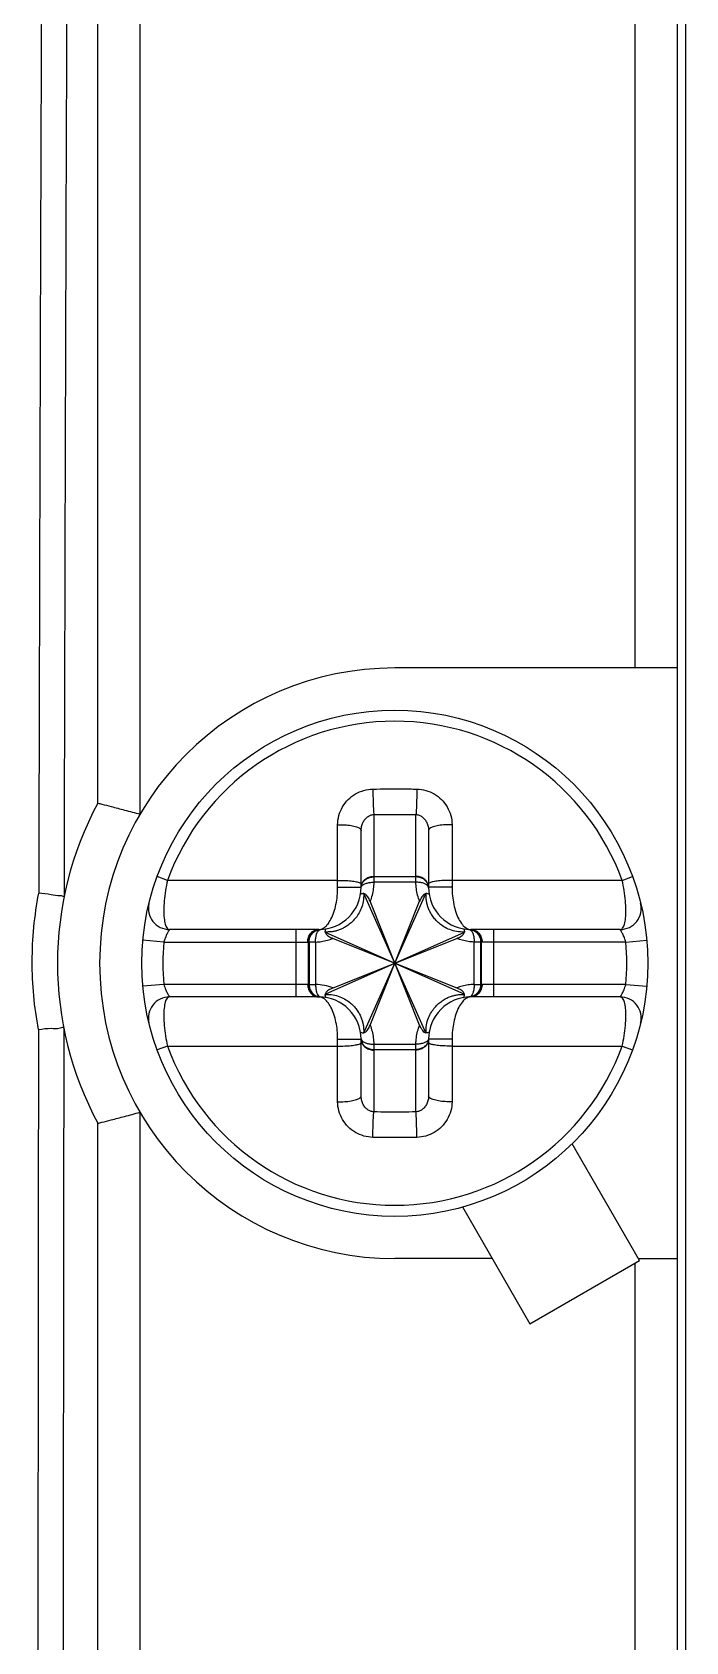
# Model space of a CAD drawing. Extents: x 0 to 193, y 0 to 226.
# Drawn here: x 155.88 to 163.63, y 120.3 to 139.38 of the extents above; entities that cross this region are included whole.
import ezdxf

# ---------------------------------------------------------------- set-up
doc = ezdxf.new("R2010")
doc.units = 0

# ---------------------------------------------------------------- blocks, each defined once
blk = doc.blocks.new('trhgkjglyretgerdutdhjfkhg')
for p, q in [((8666.43, -2290.521), (8666.43, -2201.867)), ((8666.33, -2290.521), (8666.33, -2204.322)), ((8665.83, -2240.821), (8665.83, -2209.721)), ((8659.459, -2242.423), (8659.459, -2216.741)), ((8659.959, -2242.554), (8659.959, -2216.744)), ((8666.33, -2240.821), (8662.98, -2240.821)), ((8659.459, -2242.424), (8659.458, -2242.424)), ((8662.73, -2242.559), (8662.73, -2243.291)), ((8663.23, -2243.291), (8663.23, -2242.559)), ((8662.58, -2243.421), (8662.58, -2242.747)), ((8663.38, -2242.747), (8663.38, -2243.421)), ((8660.284, -2243.339), (8660.161, -2243.294)), ((8663.23, -2243.298), (8662.73, -2243.298)), ((8662.73, -2243.298), (8662.73, -2243.361)), ((8663.23, -2243.361), (8662.73, -2243.361)), ((8663.23, -2243.361), (8663.23, -2243.298)), ((8665.676, -2243.339), (8665.799, -2243.294)), ((8662.302, -2243.421), (8662.58, -2243.421)), ((8662.614, -2245.146), (8663.347, -2243.496)), ((8663.347, -2245.146), (8662.614, -2243.496)), ((8662.687, -2245.054), (8663.274, -2243.587)), ((8663.274, -2245.054), (8662.687, -2243.587)), ((8663.659, -2243.421), (8663.38, -2243.421)), ((8662.08, -2243.921), (8660.308, -2243.921)), ((8661.812, -2244.721), (8661.812, -2243.921)), ((8662.155, -2244.687), (8663.805, -2243.954)), ((8662.155, -2243.954), (8663.805, -2244.687)), ((8665.652, -2243.921), (8663.88, -2243.921)), ((8664.149, -2243.921), (8664.149, -2244.721)), ((8660.242, -2244.071), (8659.993, -2244.048)), ((8660.242, -2244.071), (8661.946, -2244.071)), ((8661.957, -2244.571), (8661.957, -2244.07)), ((8662.041, -2244.07), (8661.963, -2244.07)), ((8661.963, -2244.07), (8661.963, -2244.571)), ((8662.041, -2244.07), (8662.041, -2244.571)), ((8662.247, -2244.614), (8663.714, -2244.027)), ((8662.247, -2244.027), (8663.714, -2244.614)), ((8663.998, -2244.07), (8663.92, -2244.07)), ((8663.92, -2244.571), (8663.92, -2244.07)), ((8663.998, -2244.571), (8663.998, -2244.07)), ((8664.004, -2244.07), (8664.004, -2244.571)), ((8665.719, -2244.071), (8664.015, -2244.071)), ((8665.719, -2244.071), (8665.968, -2244.048)), ((8660.242, -2244.571), (8659.993, -2244.593)), ((8661.946, -2244.571), (8660.242, -2244.571)), ((8662.08, -2244.721), (8660.308, -2244.721)), ((8661.963, -2244.571), (8662.041, -2244.571)), ((8665.652, -2244.721), (8663.88, -2244.721)), ((8663.92, -2244.571), (8663.998, -2244.571)), ((8665.719, -2244.571), (8664.015, -2244.571)), ((8665.719, -2244.571), (8665.968, -2244.593)), ((8660.284, -2245.302), (8660.161, -2245.347)), ((8662.302, -2245.221), (8662.58, -2245.221)), ((8662.58, -2245.894), (8662.58, -2245.221)), ((8662.73, -2245.28), (8663.23, -2245.28)), ((8662.73, -2245.28), (8662.73, -2245.343)), ((8663.23, -2245.343), (8663.23, -2245.28)), ((8663.659, -2245.221), (8663.38, -2245.221)), ((8663.38, -2245.221), (8663.38, -2245.894)), ((8665.676, -2245.302), (8665.799, -2245.347)), ((8662.73, -2245.343), (8663.23, -2245.343)), ((8662.73, -2245.351), (8662.73, -2246.083)), ((8663.23, -2246.083), (8663.23, -2245.351)), ((8659.959, -2288.498), (8659.959, -2246.087)), ((8659.459, -2246.217), (8659.458, -2246.217)), ((8659.459, -2288.5), (8659.459, -2246.218)), ((8665.88, -2247.843), (8665.082, -2246.46)), ((8663.783, -2247.21), (8664.581, -2248.593)), ((8664.135, -2247.821), (8662.98, -2247.821)), ((8664.581, -2248.593), (8665.88, -2247.843)), ((8665.83, -2290.521), (8665.83, -2247.871)), ((8665.867, -2247.821), (8666.33, -2247.821))]:
    blk.add_line(p, q)
for points in [[(8659.459, -2242.423), (8659.459, -2242.423), (8659.459, -2242.423), (8659.459, -2242.423), (8659.459, -2242.423), (8659.459, -2242.424), (8659.459, -2242.424), (8659.459, -2242.424), (8659.459, -2242.424)], [(8659.058, -2243.535), (8659.058, -2243.535), (8659.058, -2243.535), (8659.058, -2243.535), (8659.058, -2243.535), (8659.058, -2243.535), (8659.058, -2243.534), (8659.058, -2243.534), (8659.058, -2243.534), (8659.059, -2243.533)], [(8659.459, -2246.218), (8659.459, -2246.218), (8659.459, -2246.218), (8659.459, -2246.218), (8659.459, -2246.218), (8659.459, -2246.218), (8659.459, -2246.218), (8659.459, -2246.217), (8659.459, -2246.217)]]:
    blk.add_lwpolyline(points)
blk.add_circle((8662.98, -2244.321), 3)
for centre, radius, start, end in [((8662.98, -2244.321), 3.5, 90, 270), ((8662.98, -2244.321), 2.869, 20.0037, 159.9963), ((8662.98, -2244.321), 4, 151.6976, 208.3024), ((8662.08, -2243.421), 0.5, 270, 0), ((8663.88, -2243.421), 0.5, 180, 270), ((8660.308, -2243.671), 0.25, 166.328, 270), ((8665.652, -2243.671), 0.25, 270, 13.672), ((8662.98, -2244.321), 2.75, 174.7841, 185.2159), ((8662.98, -2244.321), 2.75, 354.7841, 5.2159), ((8660.308, -2244.971), 0.25, 90, 193.672), ((8662.08, -2245.221), 0.5, 0, 90), ((8663.88, -2245.221), 0.5, 90, 180), ((8665.652, -2244.971), 0.25, 346.328, 90), ((8662.98, -2244.321), 2.869, 200.0037, 339.9963)]:
    blk.add_arc(centre, radius, start, end)
for points, knots in [([(8658.86, -2219.377), (8658.834, -2223.382), (8658.791, -2231.421), (8658.766, -2239.459), (8658.758, -2243.492)], [0, 0, 0, 0, 12.016972, 24.11603, 24.11603, 24.11603, 24.11603]), ([(8659.159, -2219.421), (8659.142, -2222.088), (8659.111, -2227.434), (8659.078, -2235.472), (8659.063, -2240.843), (8659.058, -2243.535)], [0, 0, 0, 0, 8.001775, 16.039848, 24.11434, 24.11434, 24.11434, 24.11434]), ([(8662.302, -2242.679), (8662.302, -2242.642), (8662.312, -2242.569), (8662.355, -2242.466), (8662.423, -2242.378), (8662.511, -2242.311), (8662.612, -2242.268), (8662.684, -2242.257), (8662.72, -2242.257)], [0, 0, 0, 0, 0.1098057, 0.2199669, 0.3301188, 0.4394918, 0.54796, 0.6552349, 0.6552349, 0.6552349, 0.6552349]), ([(8662.72, -2242.257), (8662.777, -2242.255), (8662.893, -2242.254), (8663.067, -2242.254), (8663.183, -2242.255), (8663.241, -2242.257)], [0, 0, 0, 0, 0.1736504, 0.3480313, 0.5216824, 0.5216824, 0.5216824, 0.5216824]), ([(8662.72, -2242.257), (8662.72, -2242.285), (8662.721, -2242.342), (8662.723, -2242.424), (8662.726, -2242.496), (8662.729, -2242.54), (8662.73, -2242.559)], [0, 0, 0, 0, 0.0855535, 0.1711448, 0.2464505, 0.3023986, 0.3023986, 0.3023986, 0.3023986]), ([(8663.241, -2242.257), (8663.241, -2242.285), (8663.24, -2242.342), (8663.238, -2242.424), (8663.235, -2242.496), (8663.232, -2242.54), (8663.23, -2242.559)], [0, 0, 0, 0, 0.0855532, 0.1711444, 0.2464499, 0.3023976, 0.3023976, 0.3023976, 0.3023976]), ([(8663.241, -2242.257), (8663.277, -2242.257), (8663.349, -2242.268), (8663.449, -2242.311), (8663.537, -2242.378), (8663.605, -2242.466), (8663.649, -2242.569), (8663.658, -2242.642), (8663.658, -2242.679)], [0, 0, 0, 0, 0.1071405, 0.2154647, 0.3249364, 0.4351139, 0.5453754, 0.6552346, 0.6552346, 0.6552346, 0.6552346]), ([(8659.459, -2242.423), (8659.475, -2242.427), (8659.527, -2242.44), (8659.633, -2242.467), (8659.784, -2242.507), (8659.898, -2242.537), (8659.959, -2242.554)], [0, 0, 0, 0, 0.0469811, 0.1622253, 0.3268584, 0.5162976, 0.5162976, 0.5162976, 0.5162976]), ([(8662.58, -2242.747), (8662.58, -2242.731), (8662.584, -2242.699), (8662.599, -2242.655), (8662.623, -2242.616), (8662.655, -2242.585), (8662.691, -2242.565), (8662.717, -2242.559), (8662.73, -2242.559)], [0, 0, 0, 0, 0.0478248, 0.0950374, 0.140642, 0.1838674, 0.2247332, 0.2637193, 0.2637193, 0.2637193, 0.2637193]), ([(8662.73, -2242.559), (8662.786, -2242.557), (8662.897, -2242.556), (8663.064, -2242.556), (8663.175, -2242.557), (8663.23, -2242.559)], [0, 0, 0, 0, 0.1664766, 0.3334814, 0.5000358, 0.5000358, 0.5000358, 0.5000358]), ([(8663.23, -2242.559), (8663.243, -2242.559), (8663.27, -2242.565), (8663.306, -2242.585), (8663.337, -2242.616), (8663.362, -2242.655), (8663.377, -2242.699), (8663.38, -2242.731), (8663.38, -2242.747)], [0, 0, 0, 0, 0.0389363, 0.079745, 0.1230044, 0.1686166, 0.2158708, 0.2637194, 0.2637194, 0.2637194, 0.2637194]), ([(8662.302, -2242.679), (8662.33, -2242.678), (8662.384, -2242.679), (8662.459, -2242.687), (8662.52, -2242.701), (8662.562, -2242.717), (8662.58, -2242.738), (8662.58, -2242.747)], [0, 0, 0, 0, 0.0836628, 0.1615778, 0.2259129, 0.271165, 0.2978123, 0.2978123, 0.2978123, 0.2978123]), ([(8662.302, -2243.339), (8662.302, -2243.271), (8662.302, -2243.131), (8662.302, -2242.91), (8662.302, -2242.758), (8662.302, -2242.679)], [0, 0, 0, 0, 0.2031864, 0.4228029, 0.6601804, 0.6601804, 0.6601804, 0.6601804]), ([(8663.658, -2242.679), (8663.631, -2242.678), (8663.577, -2242.679), (8663.502, -2242.687), (8663.44, -2242.701), (8663.399, -2242.717), (8663.38, -2242.738), (8663.38, -2242.747)], [0, 0, 0, 0, 0.0836627, 0.1615774, 0.2259123, 0.2711642, 0.2978116, 0.2978116, 0.2978116, 0.2978116]), ([(8663.658, -2242.679), (8663.658, -2242.758), (8663.658, -2242.911), (8663.658, -2243.131), (8663.658, -2243.272), (8663.658, -2243.339)], [0, 0, 0, 0, 0.2381418, 0.4575888, 0.6601804, 0.6601804, 0.6601804, 0.6601804]), ([(8660.284, -2243.339), (8660.275, -2243.379), (8660.26, -2243.459), (8660.245, -2243.577), (8660.239, -2243.686), (8660.242, -2243.78), (8660.255, -2243.852), (8660.272, -2243.902), (8660.298, -2243.921), (8660.308, -2243.921)], [0, 0, 0, 0, 0.1235728, 0.2445592, 0.3560264, 0.4513325, 0.5252916, 0.5755898, 0.6074797, 0.6074797, 0.6074797, 0.6074797]), ([(8662.302, -2243.339), (8662.227, -2243.339), (8662.072, -2243.339), (8661.832, -2243.339), (8661.572, -2243.339), (8661.287, -2243.339), (8660.975, -2243.339), (8660.638, -2243.339), (8660.405, -2243.339), (8660.284, -2243.339)], [0, 0, 0, 0, 0.226677, 0.462883, 0.720889, 1.006032, 1.318365, 1.65611, 2.01782, 2.01782, 2.01782, 2.01782]), ([(8662.302, -2243.339), (8662.33, -2243.339), (8662.384, -2243.339), (8662.458, -2243.344), (8662.52, -2243.353), (8662.557, -2243.361), (8662.58, -2243.373), (8662.58, -2243.38)], [0, 0, 0, 0, 0.0836565, 0.1612525, 0.224407, 0.2666916, 0.2861967, 0.2861967, 0.2861967, 0.2861967]), ([(8662.302, -2243.421), (8662.302, -2243.407), (8662.302, -2243.38), (8662.302, -2243.353), (8662.302, -2243.339)], [0, 0, 0, 0, 0.04087318, 0.081449, 0.081449, 0.081449, 0.081449]), ([(8662.58, -2243.426), (8662.58, -2243.419), (8662.585, -2243.409), (8662.591, -2243.401), (8662.593, -2243.399)], [0, 0, 0, 0, 0.02191237, 0.03052101, 0.03052101, 0.03052101, 0.03052101]), ([(8662.582, -2243.404), (8662.583, -2243.392), (8662.589, -2243.376), (8662.597, -2243.361), (8662.6, -2243.356)], [0, 0, 0, 0, 0.03428379, 0.05182174, 0.05182174, 0.05182174, 0.05182174]), ([(8662.584, -2243.4), (8662.585, -2243.396), (8662.588, -2243.387), (8662.591, -2243.378), (8662.594, -2243.374)], [0, 0, 0, 0, 0.01378514, 0.02765049, 0.02765049, 0.02765049, 0.02765049]), ([(8662.6, -2243.356), (8662.607, -2243.346), (8662.628, -2243.322), (8662.672, -2243.297), (8662.711, -2243.291), (8662.73, -2243.291)], [0, 0, 0, 0, 0.0359462, 0.0921698, 0.1504178, 0.1504178, 0.1504178, 0.1504178]), ([(8662.601, -2243.362), (8662.603, -2243.358), (8662.615, -2243.343), (8662.642, -2243.32), (8662.684, -2243.302), (8662.715, -2243.298), (8662.73, -2243.298)], [0, 0, 0, 0, 0.0142204, 0.0579784, 0.1035325, 0.1499962, 0.1499962, 0.1499962, 0.1499962]), ([(8662.601, -2243.393), (8662.603, -2243.391), (8662.616, -2243.382), (8662.644, -2243.371), (8662.685, -2243.363), (8662.715, -2243.361), (8662.73, -2243.361)], [0, 0, 0, 0, 0.0103374, 0.0465112, 0.0892018, 0.1354947, 0.1354947, 0.1354947, 0.1354947]), ([(8662.73, -2243.361), (8662.73, -2243.387), (8662.726, -2243.438), (8662.712, -2243.514), (8662.696, -2243.563), (8662.687, -2243.587)], [0, 0, 0, 0, 0.0774682, 0.154588, 0.2314006, 0.2314006, 0.2314006, 0.2314006]), ([(8662.73, -2243.291), (8662.73, -2243.292), (8662.73, -2243.294), (8662.73, -2243.297), (8662.73, -2243.298)], [0, 0, 0, 0, 0.003688552, 0.007377923, 0.007377923, 0.007377923, 0.007377923]), ([(8663.23, -2243.298), (8663.23, -2243.297), (8663.23, -2243.294), (8663.23, -2243.292), (8663.23, -2243.291)], [0, 0, 0, 0, 0.003689407, 0.007377939, 0.007377939, 0.007377939, 0.007377939]), ([(8663.36, -2243.356), (8663.354, -2243.346), (8663.333, -2243.322), (8663.288, -2243.297), (8663.25, -2243.291), (8663.23, -2243.291)], [0, 0, 0, 0, 0.0359462, 0.0921698, 0.1504178, 0.1504178, 0.1504178, 0.1504178]), ([(8663.36, -2243.362), (8663.357, -2243.358), (8663.345, -2243.343), (8663.319, -2243.32), (8663.277, -2243.302), (8663.246, -2243.298), (8663.23, -2243.298)], [0, 0, 0, 0, 0.0141573, 0.0577532, 0.1031411, 0.1496209, 0.1496209, 0.1496209, 0.1496209]), ([(8663.274, -2243.587), (8663.265, -2243.563), (8663.249, -2243.514), (8663.234, -2243.438), (8663.231, -2243.387), (8663.23, -2243.361)], [0, 0, 0, 0, 0.076826, 0.1539298, 0.2313993, 0.2313993, 0.2313993, 0.2313993]), ([(8663.36, -2243.393), (8663.358, -2243.391), (8663.344, -2243.383), (8663.317, -2243.371), (8663.276, -2243.362), (8663.246, -2243.361), (8663.23, -2243.361)], [0, 0, 0, 0, 0.0103421, 0.046671, 0.0894882, 0.1357595, 0.1357595, 0.1357595, 0.1357595]), ([(8663.379, -2243.404), (8663.377, -2243.392), (8663.372, -2243.376), (8663.363, -2243.361), (8663.36, -2243.356)], [0, 0, 0, 0, 0.03428379, 0.05182174, 0.05182174, 0.05182174, 0.05182174]), ([(8663.377, -2243.4), (8663.376, -2243.395), (8663.373, -2243.386), (8663.369, -2243.378), (8663.367, -2243.374)], [0, 0, 0, 0, 0.01365938, 0.02745435, 0.02745435, 0.02745435, 0.02745435]), ([(8663.38, -2243.426), (8663.38, -2243.419), (8663.376, -2243.409), (8663.369, -2243.401), (8663.367, -2243.399)], [0, 0, 0, 0, 0.0217285, 0.03022503, 0.03022503, 0.03022503, 0.03022503]), ([(8663.658, -2243.339), (8663.631, -2243.339), (8663.577, -2243.339), (8663.503, -2243.344), (8663.44, -2243.353), (8663.403, -2243.361), (8663.38, -2243.373), (8663.38, -2243.38)], [0, 0, 0, 0, 0.0836553, 0.1612503, 0.2244043, 0.2666891, 0.2861948, 0.2861948, 0.2861948, 0.2861948]), ([(8663.658, -2243.339), (8663.659, -2243.353), (8663.659, -2243.38), (8663.659, -2243.407), (8663.659, -2243.421)], [0, 0, 0, 0, 0.04057582, 0.081449, 0.081449, 0.081449, 0.081449]), ([(8665.676, -2243.339), (8665.57, -2243.339), (8665.365, -2243.339), (8665.065, -2243.339), (8664.784, -2243.339), (8664.523, -2243.339), (8664.282, -2243.339), (8664.06, -2243.339), (8663.855, -2243.339), (8663.723, -2243.339), (8663.658, -2243.339)], [0, 0, 0, 0, 0.317355, 0.617063, 0.898371, 1.160025, 1.401105, 1.621632, 1.824629, 2.01782, 2.01782, 2.01782, 2.01782]), ([(8665.652, -2243.921), (8665.663, -2243.921), (8665.689, -2243.902), (8665.706, -2243.852), (8665.718, -2243.78), (8665.721, -2243.687), (8665.716, -2243.577), (8665.701, -2243.459), (8665.685, -2243.379), (8665.676, -2243.339)], [0, 0, 0, 0, 0.0318858, 0.0821635, 0.1560971, 0.2514174, 0.3629358, 0.4839241, 0.6074801, 0.6074801, 0.6074801, 0.6074801]), ([(8658.755, -2245.106), (8658.705, -2244.841), (8658.655, -2244.299), (8658.707, -2243.758), (8658.758, -2243.492)], [0, 0, 0, 0, 0.809574, 1.620943, 1.620943, 1.620943, 1.620943]), ([(8659.058, -2243.535), (8659.048, -2243.523), (8658.987, -2243.526), (8658.895, -2243.503), (8658.807, -2243.497), (8658.758, -2243.492)], [0, 0, 0, 0, 0.0458528, 0.1561509, 0.3029327, 0.3029327, 0.3029327, 0.3029327]), ([(8662.08, -2243.921), (8662.098, -2243.921), (8662.137, -2243.908), (8662.185, -2243.862), (8662.226, -2243.796), (8662.26, -2243.715), (8662.284, -2243.622), (8662.299, -2243.523), (8662.302, -2243.455), (8662.302, -2243.421)], [0, 0, 0, 0, 0.0524925, 0.117083, 0.1951302, 0.2843041, 0.3811799, 0.4817579, 0.5846488, 0.5846488, 0.5846488, 0.5846488]), ([(8662.61, -2243.495), (8662.612, -2243.527), (8662.609, -2243.587), (8662.585, -2243.67), (8662.55, -2243.739), (8662.509, -2243.796), (8662.464, -2243.841), (8662.419, -2243.876), (8662.375, -2243.903), (8662.332, -2243.923), (8662.29, -2243.937), (8662.247, -2243.946), (8662.202, -2243.951), (8662.171, -2243.951), (8662.155, -2243.951)], [0, 0, 0, 0, 0.0938287, 0.1793635, 0.2565216, 0.3261378, 0.3893163, 0.4459716, 0.4967598, 0.5432983, 0.5873596, 0.6307739, 0.6753898, 0.7230868, 0.7230868, 0.7230868, 0.7230868]), ([(8662.611, -2243.495), (8662.604, -2243.495), (8662.593, -2243.497), (8662.58, -2243.499), (8662.573, -2243.504), (8662.573, -2243.506)], [0, 0, 0, 0, 0.01982656, 0.03310502, 0.0405854, 0.0405854, 0.0405854, 0.0405854]), ([(8662.687, -2243.587), (8662.683, -2243.577), (8662.675, -2243.559), (8662.661, -2243.535), (8662.646, -2243.515), (8662.631, -2243.502), (8662.619, -2243.496), (8662.614, -2243.496)], [0, 0, 0, 0, 0.0317573, 0.0600928, 0.0842418, 0.1044154, 0.1210995, 0.1210995, 0.1210995, 0.1210995]), ([(8663.347, -2243.496), (8663.342, -2243.496), (8663.33, -2243.502), (8663.315, -2243.515), (8663.3, -2243.535), (8663.286, -2243.559), (8663.278, -2243.577), (8663.274, -2243.587)], [0, 0, 0, 0, 0.0166543, 0.0368369, 0.0609853, 0.0893813, 0.1210997, 0.1210997, 0.1210997, 0.1210997]), ([(8663.806, -2243.951), (8663.775, -2243.952), (8663.715, -2243.949), (8663.632, -2243.926), (8663.563, -2243.892), (8663.506, -2243.85), (8663.461, -2243.806), (8663.426, -2243.761), (8663.399, -2243.717), (8663.379, -2243.674), (8663.365, -2243.631), (8663.355, -2243.588), (8663.35, -2243.543), (8663.35, -2243.511), (8663.35, -2243.495)], [0, 0, 0, 0, 0.09286, 0.1779133, 0.2548012, 0.3242883, 0.3874546, 0.4441567, 0.4950951, 0.5418647, 0.5862252, 0.629993, 0.6749988, 0.7231162, 0.7231162, 0.7231162, 0.7231162]), ([(8663.388, -2243.506), (8663.387, -2243.504), (8663.381, -2243.499), (8663.368, -2243.497), (8663.357, -2243.496), (8663.351, -2243.495)], [0, 0, 0, 0, 0.00743743, 0.02062358, 0.04002973, 0.04002973, 0.04002973, 0.04002973]), ([(8663.659, -2243.421), (8663.659, -2243.455), (8663.662, -2243.523), (8663.677, -2243.622), (8663.701, -2243.715), (8663.734, -2243.796), (8663.776, -2243.862), (8663.824, -2243.908), (8663.863, -2243.921), (8663.88, -2243.921)], [0, 0, 0, 0, 0.1028909, 0.2034689, 0.3003448, 0.3895186, 0.4675659, 0.5321559, 0.5846489, 0.5846489, 0.5846489, 0.5846489]), ([(8660.308, -2243.921), (8660.308, -2243.922), (8660.306, -2243.924), (8660.303, -2243.93), (8660.298, -2243.937), (8660.291, -2243.948), (8660.283, -2243.964), (8660.273, -2243.983), (8660.262, -2244.008), (8660.251, -2244.038), (8660.244, -2244.059), (8660.242, -2244.071)], [0, 0, 0, 0, 0.0039486, 0.0094157, 0.0182851, 0.0310674, 0.0483578, 0.0705441, 0.0977069, 0.1294594, 0.1648516, 0.1648516, 0.1648516, 0.1648516]), ([(8661.946, -2244.071), (8661.946, -2244.051), (8661.953, -2244.012), (8661.982, -2243.963), (8662.027, -2243.929), (8662.063, -2243.921), (8662.08, -2243.921)], [0, 0, 0, 0, 0.0583066, 0.1150187, 0.169396, 0.2220596, 0.2220596, 0.2220596, 0.2220596]), ([(8661.957, -2244.07), (8661.956, -2244.051), (8661.964, -2244.013), (8661.991, -2243.969), (8662.015, -2243.949), (8662.026, -2243.942)], [0, 0, 0, 0, 0.057279, 0.1140206, 0.1515661, 0.1515661, 0.1515661, 0.1515661]), ([(8661.963, -2244.07), (8661.963, -2244.055), (8661.967, -2244.024), (8661.987, -2243.983), (8662.011, -2243.956), (8662.028, -2243.945), (8662.032, -2243.942)], [0, 0, 0, 0, 0.045733, 0.0912046, 0.1362217, 0.1511912, 0.1511912, 0.1511912, 0.1511912]), ([(8662.026, -2243.942), (8662.031, -2243.939), (8662.048, -2243.929), (8662.067, -2243.924), (8662.08, -2243.922)], [0, 0, 0, 0, 0.01869932, 0.05823713, 0.05823713, 0.05823713, 0.05823713]), ([(8662.032, -2243.942), (8662.04, -2243.937), (8662.058, -2243.928), (8662.077, -2243.923), (8662.087, -2243.922)], [0, 0, 0, 0, 0.02967942, 0.05925893, 0.05925893, 0.05925893, 0.05925893]), ([(8662.041, -2244.07), (8662.04, -2244.055), (8662.041, -2244.025), (8662.049, -2243.985), (8662.061, -2243.952), (8662.077, -2243.93), (8662.09, -2243.923), (8662.095, -2243.921)], [0, 0, 0, 0, 0.0458114, 0.0879665, 0.1236543, 0.1515153, 0.1664746, 0.1664746, 0.1664746, 0.1664746]), ([(8662.155, -2243.951), (8662.155, -2243.944), (8662.156, -2243.933), (8662.159, -2243.92), (8662.163, -2243.914), (8662.166, -2243.913)], [0, 0, 0, 0, 0.01950644, 0.03272134, 0.04016497, 0.04016497, 0.04016497, 0.04016497]), ([(8662.155, -2243.954), (8662.156, -2243.959), (8662.161, -2243.971), (8662.175, -2243.986), (8662.194, -2244.001), (8662.219, -2244.015), (8662.237, -2244.023), (8662.247, -2244.027)], [0, 0, 0, 0, 0.0167142, 0.0370614, 0.0611929, 0.089436, 0.1210992, 0.1210992, 0.1210992, 0.1210992]), ([(8663.714, -2244.027), (8663.724, -2244.023), (8663.742, -2244.015), (8663.766, -2244.001), (8663.786, -2243.986), (8663.799, -2243.971), (8663.805, -2243.959), (8663.805, -2243.954)], [0, 0, 0, 0, 0.0317324, 0.0600985, 0.0842445, 0.1044157, 0.1210998, 0.1210998, 0.1210998, 0.1210998]), ([(8663.795, -2243.913), (8663.797, -2243.914), (8663.802, -2243.92), (8663.804, -2243.933), (8663.805, -2243.944), (8663.806, -2243.951)], [0, 0, 0, 0, 0.00743598, 0.02059398, 0.04016598, 0.04016598, 0.04016598, 0.04016598]), ([(8663.859, -2243.92), (8663.866, -2243.92), (8663.876, -2243.925), (8663.884, -2243.932), (8663.886, -2243.934)], [0, 0, 0, 0, 0.02169078, 0.03019587, 0.03019587, 0.03019587, 0.03019587]), ([(8663.88, -2243.921), (8663.898, -2243.921), (8663.934, -2243.929), (8663.979, -2243.963), (8664.008, -2244.012), (8664.015, -2244.051), (8664.015, -2244.071)], [0, 0, 0, 0, 0.0526637, 0.1070409, 0.163753, 0.2220596, 0.2220596, 0.2220596, 0.2220596]), ([(8663.892, -2243.941), (8663.894, -2243.944), (8663.902, -2243.957), (8663.912, -2243.985), (8663.92, -2244.025), (8663.92, -2244.055), (8663.92, -2244.07)], [0, 0, 0, 0, 0.0102006, 0.0458885, 0.0880436, 0.133855, 0.133855, 0.133855, 0.133855]), ([(8663.901, -2243.926), (8663.907, -2243.928), (8663.918, -2243.933), (8663.929, -2243.939), (8663.935, -2243.942)], [0, 0, 0, 0, 0.01863896, 0.03733829, 0.03733829, 0.03733829, 0.03733829]), ([(8663.929, -2243.942), (8663.933, -2243.945), (8663.949, -2243.956), (8663.974, -2243.983), (8663.993, -2244.024), (8663.998, -2244.055), (8663.998, -2244.07)], [0, 0, 0, 0, 0.0149696, 0.0599866, 0.1054583, 0.1511912, 0.1511912, 0.1511912, 0.1511912]), ([(8663.935, -2243.942), (8663.945, -2243.949), (8663.97, -2243.969), (8663.997, -2244.013), (8664.004, -2244.051), (8664.004, -2244.07)], [0, 0, 0, 0, 0.0375455, 0.094287, 0.1515661, 0.1515661, 0.1515661, 0.1515661]), ([(8665.719, -2244.071), (8665.716, -2244.059), (8665.71, -2244.038), (8665.699, -2244.008), (8665.688, -2243.984), (8665.678, -2243.964), (8665.669, -2243.949), (8665.663, -2243.937), (8665.658, -2243.93), (8665.655, -2243.924), (8665.653, -2243.922), (8665.652, -2243.921)], [0, 0, 0, 0, 0.0352605, 0.0669405, 0.0940745, 0.116274, 0.1336148, 0.1464625, 0.155371, 0.16099, 0.1648517, 0.1648517, 0.1648517, 0.1648517]), ([(8661.946, -2244.071), (8661.948, -2244.071), (8661.951, -2244.071), (8661.955, -2244.07), (8661.957, -2244.07)], [0, 0, 0, 0, 0.0059425, 0.01055146, 0.01055146, 0.01055146, 0.01055146]), ([(8661.957, -2244.07), (8661.958, -2244.07), (8661.96, -2244.07), (8661.962, -2244.07), (8661.963, -2244.07)], [0, 0, 0, 0, 0.003170856, 0.006342518, 0.006342518, 0.006342518, 0.006342518]), ([(8662.041, -2244.07), (8662.064, -2244.069), (8662.111, -2244.065), (8662.18, -2244.05), (8662.225, -2244.036), (8662.247, -2244.027)], [0, 0, 0, 0, 0.0707814, 0.1412402, 0.2113736, 0.2113736, 0.2113736, 0.2113736]), ([(8663.92, -2244.07), (8663.896, -2244.069), (8663.849, -2244.065), (8663.78, -2244.05), (8663.736, -2244.036), (8663.714, -2244.027)], [0, 0, 0, 0, 0.0707729, 0.1411727, 0.2113666, 0.2113666, 0.2113666, 0.2113666]), ([(8664.004, -2244.07), (8664.003, -2244.07), (8664.001, -2244.07), (8663.999, -2244.07), (8663.998, -2244.07)], [0, 0, 0, 0, 0.003170864, 0.006342517, 0.006342517, 0.006342517, 0.006342517]), ([(8664.015, -2244.071), (8664.013, -2244.071), (8664.009, -2244.071), (8664.006, -2244.07), (8664.004, -2244.07)], [0, 0, 0, 0, 0.00592009, 0.01055163, 0.01055163, 0.01055163, 0.01055163]), ([(8660.308, -2244.721), (8660.298, -2244.721), (8660.272, -2244.739), (8660.255, -2244.789), (8660.242, -2244.861), (8660.239, -2244.955), (8660.245, -2245.064), (8660.26, -2245.182), (8660.275, -2245.262), (8660.284, -2245.302)], [0, 0, 0, 0, 0.0318858, 0.0821635, 0.1560971, 0.2514174, 0.3629358, 0.4839241, 0.6074801, 0.6074801, 0.6074801, 0.6074801]), ([(8660.242, -2244.571), (8660.244, -2244.582), (8660.251, -2244.604), (8660.262, -2244.633), (8660.273, -2244.658), (8660.283, -2244.678), (8660.291, -2244.693), (8660.298, -2244.704), (8660.303, -2244.712), (8660.306, -2244.717), (8660.308, -2244.72), (8660.308, -2244.721)], [0, 0, 0, 0, 0.0353923, 0.0671447, 0.0943075, 0.1164939, 0.1337842, 0.1465665, 0.1554359, 0.1609031, 0.1648516, 0.1648516, 0.1648516, 0.1648516]), ([(8661.957, -2244.571), (8661.955, -2244.571), (8661.951, -2244.571), (8661.948, -2244.571), (8661.946, -2244.571)], [0, 0, 0, 0, 0.00460895, 0.01055146, 0.01055146, 0.01055146, 0.01055146]), ([(8661.946, -2244.571), (8661.946, -2244.59), (8661.953, -2244.629), (8661.982, -2244.678), (8662.027, -2244.712), (8662.063, -2244.721), (8662.08, -2244.721)], [0, 0, 0, 0, 0.0583059, 0.1150177, 0.1693952, 0.2220596, 0.2220596, 0.2220596, 0.2220596]), ([(8661.957, -2244.571), (8661.956, -2244.59), (8661.964, -2244.628), (8661.991, -2244.672), (8662.015, -2244.693), (8662.026, -2244.699)], [0, 0, 0, 0, 0.0572789, 0.1140203, 0.1515658, 0.1515658, 0.1515658, 0.1515658]), ([(8661.963, -2244.571), (8661.962, -2244.571), (8661.96, -2244.571), (8661.958, -2244.571), (8661.957, -2244.571)], [0, 0, 0, 0, 0.003171706, 0.006342511, 0.006342511, 0.006342511, 0.006342511]), ([(8661.963, -2244.571), (8661.963, -2244.586), (8661.967, -2244.617), (8661.987, -2244.659), (8662.011, -2244.685), (8662.027, -2244.696), (8662.032, -2244.699)], [0, 0, 0, 0, 0.045665, 0.0910333, 0.13595, 0.1508712, 0.1508712, 0.1508712, 0.1508712]), ([(8662.026, -2244.699), (8662.031, -2244.703), (8662.048, -2244.712), (8662.067, -2244.717), (8662.08, -2244.719)], [0, 0, 0, 0, 0.01869931, 0.05823716, 0.05823716, 0.05823716, 0.05823716]), ([(8662.032, -2244.699), (8662.04, -2244.704), (8662.058, -2244.713), (8662.077, -2244.718), (8662.087, -2244.72)], [0, 0, 0, 0, 0.02967141, 0.05921905, 0.05921905, 0.05921905, 0.05921905]), ([(8662.247, -2244.614), (8662.214, -2244.601), (8662.146, -2244.581), (8662.076, -2244.573), (8662.041, -2244.571)], [0, 0, 0, 0, 0.1053394, 0.2111984, 0.2111984, 0.2111984, 0.2111984]), ([(8662.041, -2244.571), (8662.041, -2244.586), (8662.041, -2244.616), (8662.049, -2244.657), (8662.061, -2244.69), (8662.077, -2244.712), (8662.09, -2244.718), (8662.094, -2244.72)], [0, 0, 0, 0, 0.0458653, 0.0880909, 0.1238551, 0.1516436, 0.166229, 0.166229, 0.166229, 0.166229]), ([(8662.302, -2245.221), (8662.302, -2245.186), (8662.299, -2245.118), (8662.284, -2245.019), (8662.26, -2244.927), (8662.226, -2244.845), (8662.185, -2244.779), (8662.137, -2244.733), (8662.098, -2244.721), (8662.08, -2244.721)], [0, 0, 0, 0, 0.1028909, 0.2034689, 0.3003448, 0.3895186, 0.4675659, 0.5321559, 0.584649, 0.584649, 0.584649, 0.584649]), ([(8662.247, -2244.614), (8662.237, -2244.618), (8662.219, -2244.626), (8662.194, -2244.64), (8662.175, -2244.655), (8662.161, -2244.67), (8662.156, -2244.682), (8662.155, -2244.687)], [0, 0, 0, 0, 0.0316796, 0.0600381, 0.08418, 0.1044267, 0.1211, 0.1211, 0.1211, 0.1211]), ([(8662.155, -2244.691), (8662.186, -2244.689), (8662.246, -2244.692), (8662.328, -2244.715), (8662.398, -2244.75), (8662.454, -2244.791), (8662.5, -2244.835), (8662.535, -2244.88), (8662.562, -2244.924), (8662.582, -2244.967), (8662.596, -2245.01), (8662.606, -2245.053), (8662.611, -2245.099), (8662.611, -2245.13), (8662.61, -2245.146)], [0, 0, 0, 0, 0.0928686, 0.177922, 0.2548099, 0.3242971, 0.3874633, 0.4441655, 0.4951039, 0.5418735, 0.586234, 0.6300018, 0.6750076, 0.7232211, 0.7232211, 0.7232211, 0.7232211]), ([(8662.166, -2244.728), (8662.163, -2244.728), (8662.159, -2244.721), (8662.156, -2244.708), (8662.155, -2244.697), (8662.155, -2244.691)], [0, 0, 0, 0, 0.00741749, 0.02055169, 0.04016923, 0.04016923, 0.04016923, 0.04016923]), ([(8663.35, -2245.146), (8663.349, -2245.115), (8663.352, -2245.054), (8663.375, -2244.971), (8663.41, -2244.902), (8663.452, -2244.845), (8663.496, -2244.8), (8663.541, -2244.765), (8663.585, -2244.738), (8663.628, -2244.719), (8663.671, -2244.705), (8663.714, -2244.695), (8663.759, -2244.69), (8663.79, -2244.69), (8663.805, -2244.691)], [0, 0, 0, 0, 0.0938219, 0.1793572, 0.2565156, 0.3261314, 0.3893097, 0.4459654, 0.4967539, 0.5432923, 0.5873537, 0.6307681, 0.6753837, 0.7230769, 0.7230769, 0.7230769, 0.7230769]), ([(8663.88, -2244.721), (8663.863, -2244.721), (8663.824, -2244.733), (8663.776, -2244.779), (8663.734, -2244.845), (8663.701, -2244.927), (8663.677, -2245.019), (8663.662, -2245.118), (8663.659, -2245.186), (8663.659, -2245.221)], [0, 0, 0, 0, 0.0524925, 0.117083, 0.1951302, 0.2843041, 0.3811799, 0.4817579, 0.5846488, 0.5846488, 0.5846488, 0.5846488]), ([(8663.92, -2244.571), (8663.896, -2244.572), (8663.849, -2244.577), (8663.78, -2244.591), (8663.736, -2244.606), (8663.714, -2244.614)], [0, 0, 0, 0, 0.0707814, 0.1412402, 0.2113736, 0.2113736, 0.2113736, 0.2113736]), ([(8663.805, -2244.687), (8663.805, -2244.682), (8663.799, -2244.67), (8663.786, -2244.655), (8663.766, -2244.64), (8663.742, -2244.626), (8663.724, -2244.618), (8663.714, -2244.614)], [0, 0, 0, 0, 0.0167144, 0.0370631, 0.0611946, 0.0894349, 0.1210992, 0.1210992, 0.1210992, 0.1210992]), ([(8663.795, -2244.728), (8663.797, -2244.728), (8663.802, -2244.721), (8663.804, -2244.708), (8663.805, -2244.697), (8663.806, -2244.691)], [0, 0, 0, 0, 0.00744721, 0.02063901, 0.04005219, 0.04005219, 0.04005219, 0.04005219]), ([(8663.92, -2244.571), (8663.92, -2244.586), (8663.92, -2244.616), (8663.912, -2244.657), (8663.9, -2244.69), (8663.884, -2244.712), (8663.871, -2244.719), (8663.866, -2244.72)], [0, 0, 0, 0, 0.0458114, 0.0879665, 0.1236543, 0.1515153, 0.1664746, 0.1664746, 0.1664746, 0.1664746]), ([(8663.929, -2244.699), (8663.92, -2244.704), (8663.903, -2244.713), (8663.883, -2244.718), (8663.874, -2244.72)], [0, 0, 0, 0, 0.02967942, 0.05925893, 0.05925893, 0.05925893, 0.05925893]), ([(8664.015, -2244.571), (8664.015, -2244.59), (8664.008, -2244.629), (8663.979, -2244.678), (8663.934, -2244.712), (8663.898, -2244.721), (8663.88, -2244.721)], [0, 0, 0, 0, 0.0583066, 0.1150187, 0.169396, 0.2220596, 0.2220596, 0.2220596, 0.2220596]), ([(8663.935, -2244.699), (8663.929, -2244.703), (8663.912, -2244.712), (8663.893, -2244.717), (8663.88, -2244.719)], [0, 0, 0, 0, 0.01869932, 0.05823713, 0.05823713, 0.05823713, 0.05823713]), ([(8663.998, -2244.571), (8663.998, -2244.586), (8663.993, -2244.617), (8663.974, -2244.659), (8663.949, -2244.685), (8663.933, -2244.697), (8663.929, -2244.699)], [0, 0, 0, 0, 0.045733, 0.0912046, 0.1362217, 0.1511912, 0.1511912, 0.1511912, 0.1511912]), ([(8664.004, -2244.571), (8664.004, -2244.59), (8663.997, -2244.628), (8663.97, -2244.672), (8663.945, -2244.693), (8663.935, -2244.699)], [0, 0, 0, 0, 0.057279, 0.1140206, 0.1515661, 0.1515661, 0.1515661, 0.1515661]), ([(8664.004, -2244.571), (8664.003, -2244.571), (8664.001, -2244.571), (8663.999, -2244.571), (8663.998, -2244.571)], [0, 0, 0, 0, 0.003170856, 0.006342518, 0.006342518, 0.006342518, 0.006342518]), ([(8664.015, -2244.571), (8664.013, -2244.571), (8664.009, -2244.571), (8664.006, -2244.571), (8664.004, -2244.571)], [0, 0, 0, 0, 0.0059425, 0.01055146, 0.01055146, 0.01055146, 0.01055146]), ([(8665.652, -2244.721), (8665.653, -2244.72), (8665.655, -2244.717), (8665.658, -2244.712), (8665.663, -2244.704), (8665.669, -2244.693), (8665.678, -2244.678), (8665.688, -2244.658), (8665.699, -2244.633), (8665.71, -2244.604), (8665.716, -2244.582), (8665.719, -2244.571)], [0, 0, 0, 0, 0.0039486, 0.0094157, 0.0182851, 0.0310674, 0.0483578, 0.0705441, 0.0977069, 0.1294594, 0.1648516, 0.1648516, 0.1648516, 0.1648516]), ([(8665.676, -2245.302), (8665.685, -2245.262), (8665.701, -2245.182), (8665.716, -2245.064), (8665.721, -2244.955), (8665.718, -2244.861), (8665.706, -2244.789), (8665.689, -2244.739), (8665.663, -2244.721), (8665.652, -2244.721)], [0, 0, 0, 0, 0.1235728, 0.2445592, 0.3560264, 0.4513325, 0.5252916, 0.5755898, 0.6074797, 0.6074797, 0.6074797, 0.6074797]), ([(8658.755, -2245.106), (8658.749, -2248.714), (8658.745, -2255.928), (8658.759, -2266.735), (8658.795, -2277.504), (8658.833, -2284.668), (8658.855, -2288.239)], [0, 0, 0, 0, 10.824513, 21.640933, 32.420367, 43.133208, 43.133208, 43.133208, 43.133208]), ([(8659.055, -2245.09), (8659.052, -2245.076), (8658.976, -2245.106), (8658.898, -2245.088), (8658.805, -2245.104), (8658.755, -2245.109)], [0, 0, 0, 0, 0.0431041, 0.151609, 0.3004634, 0.3004634, 0.3004634, 0.3004634]), ([(8659.055, -2245.09), (8659.049, -2248.696), (8659.044, -2255.904), (8659.059, -2266.704), (8659.094, -2277.467), (8659.132, -2284.627), (8659.155, -2288.196)], [0, 0, 0, 0, 10.815967, 21.625792, 32.397815, 43.105804, 43.105804, 43.105804, 43.105804]), ([(8662.614, -2245.146), (8662.619, -2245.145), (8662.631, -2245.14), (8662.646, -2245.126), (8662.661, -2245.107), (8662.675, -2245.082), (8662.683, -2245.064), (8662.687, -2245.054)], [0, 0, 0, 0, 0.0166543, 0.0368369, 0.0609853, 0.0893813, 0.1210997, 0.1210997, 0.1210997, 0.1210997]), ([(8662.687, -2245.054), (8662.696, -2245.078), (8662.712, -2245.127), (8662.726, -2245.203), (8662.73, -2245.255), (8662.73, -2245.28)], [0, 0, 0, 0, 0.076826, 0.1539298, 0.2313993, 0.2313993, 0.2313993, 0.2313993]), ([(8663.23, -2245.28), (8663.231, -2245.255), (8663.234, -2245.203), (8663.249, -2245.127), (8663.265, -2245.078), (8663.274, -2245.054)], [0, 0, 0, 0, 0.0774682, 0.154588, 0.2314006, 0.2314006, 0.2314006, 0.2314006]), ([(8663.274, -2245.054), (8663.279, -2245.066), (8663.289, -2245.088), (8663.307, -2245.117), (8663.325, -2245.137), (8663.34, -2245.145), (8663.347, -2245.146)], [0, 0, 0, 0, 0.0391246, 0.0726548, 0.0995837, 0.1209714, 0.1209714, 0.1209714, 0.1209714]), ([(8660.284, -2245.302), (8660.39, -2245.302), (8660.596, -2245.302), (8660.895, -2245.302), (8661.176, -2245.302), (8661.438, -2245.302), (8661.679, -2245.302), (8661.9, -2245.302), (8662.106, -2245.302), (8662.238, -2245.302), (8662.302, -2245.302)], [0, 0, 0, 0, 0.317355, 0.617063, 0.898371, 1.160025, 1.401105, 1.621632, 1.824629, 2.01782, 2.01782, 2.01782, 2.01782]), ([(8662.302, -2245.302), (8662.302, -2245.289), (8662.302, -2245.261), (8662.302, -2245.234), (8662.302, -2245.221)], [0, 0, 0, 0, 0.04057582, 0.081449, 0.081449, 0.081449, 0.081449]), ([(8662.302, -2245.302), (8662.33, -2245.303), (8662.384, -2245.302), (8662.458, -2245.298), (8662.52, -2245.289), (8662.557, -2245.28), (8662.58, -2245.268), (8662.58, -2245.261)], [0, 0, 0, 0, 0.0836553, 0.1612503, 0.2244043, 0.2666891, 0.2861948, 0.2861948, 0.2861948, 0.2861948]), ([(8662.302, -2245.962), (8662.302, -2245.883), (8662.302, -2245.73), (8662.302, -2245.51), (8662.302, -2245.37), (8662.302, -2245.302)], [0, 0, 0, 0, 0.2380856, 0.457554, 0.6601804, 0.6601804, 0.6601804, 0.6601804]), ([(8662.573, -2245.135), (8662.573, -2245.138), (8662.58, -2245.142), (8662.593, -2245.145), (8662.604, -2245.146), (8662.61, -2245.146)], [0, 0, 0, 0, 0.00743743, 0.02062358, 0.04002972, 0.04002972, 0.04002972, 0.04002972]), ([(8662.58, -2245.215), (8662.58, -2245.222), (8662.585, -2245.232), (8662.591, -2245.24), (8662.593, -2245.242)], [0, 0, 0, 0, 0.0217285, 0.03022503, 0.03022503, 0.03022503, 0.03022503]), ([(8662.582, -2245.238), (8662.583, -2245.249), (8662.589, -2245.266), (8662.597, -2245.281), (8662.6, -2245.286)], [0, 0, 0, 0, 0.03428379, 0.05182173, 0.05182173, 0.05182173, 0.05182173]), ([(8662.584, -2245.242), (8662.585, -2245.246), (8662.588, -2245.255), (8662.592, -2245.263), (8662.594, -2245.267)], [0, 0, 0, 0, 0.01365939, 0.02745435, 0.02745435, 0.02745435, 0.02745435]), ([(8662.6, -2245.248), (8662.603, -2245.25), (8662.616, -2245.259), (8662.644, -2245.27), (8662.685, -2245.279), (8662.715, -2245.28), (8662.73, -2245.28)], [0, 0, 0, 0, 0.0103421, 0.046671, 0.0894882, 0.1357595, 0.1357595, 0.1357595, 0.1357595]), ([(8662.6, -2245.286), (8662.607, -2245.296), (8662.628, -2245.319), (8662.672, -2245.344), (8662.711, -2245.351), (8662.73, -2245.351)], [0, 0, 0, 0, 0.0359462, 0.0921698, 0.1504178, 0.1504178, 0.1504178, 0.1504178]), ([(8662.601, -2245.279), (8662.604, -2245.283), (8662.615, -2245.299), (8662.642, -2245.321), (8662.684, -2245.339), (8662.715, -2245.343), (8662.73, -2245.343)], [0, 0, 0, 0, 0.0141573, 0.0577532, 0.1031411, 0.1496209, 0.1496209, 0.1496209, 0.1496209]), ([(8663.36, -2245.248), (8663.357, -2245.25), (8663.344, -2245.259), (8663.317, -2245.27), (8663.276, -2245.279), (8663.246, -2245.28), (8663.23, -2245.28)], [0, 0, 0, 0, 0.0103374, 0.0465112, 0.0892018, 0.1354947, 0.1354947, 0.1354947, 0.1354947]), ([(8663.36, -2245.279), (8663.357, -2245.283), (8663.346, -2245.298), (8663.319, -2245.321), (8663.277, -2245.339), (8663.246, -2245.343), (8663.23, -2245.343)], [0, 0, 0, 0, 0.0142204, 0.0579784, 0.1035325, 0.1499962, 0.1499962, 0.1499962, 0.1499962]), ([(8663.36, -2245.286), (8663.354, -2245.296), (8663.333, -2245.319), (8663.288, -2245.344), (8663.25, -2245.351), (8663.23, -2245.351)], [0, 0, 0, 0, 0.0359462, 0.0921698, 0.1504178, 0.1504178, 0.1504178, 0.1504178]), ([(8663.388, -2245.135), (8663.387, -2245.138), (8663.381, -2245.142), (8663.368, -2245.145), (8663.357, -2245.146), (8663.35, -2245.146)], [0, 0, 0, 0, 0.00742914, 0.02057673, 0.04016399, 0.04016399, 0.04016399, 0.04016399]), ([(8663.379, -2245.238), (8663.377, -2245.249), (8663.372, -2245.266), (8663.363, -2245.281), (8663.36, -2245.286)], [0, 0, 0, 0, 0.03428379, 0.05182174, 0.05182174, 0.05182174, 0.05182174]), ([(8663.38, -2245.215), (8663.38, -2245.222), (8663.376, -2245.232), (8663.369, -2245.24), (8663.367, -2245.242)], [0, 0, 0, 0, 0.02191237, 0.03052101, 0.03052101, 0.03052101, 0.03052101]), ([(8663.377, -2245.241), (8663.376, -2245.246), (8663.373, -2245.254), (8663.369, -2245.263), (8663.367, -2245.267)], [0, 0, 0, 0, 0.01378514, 0.02765049, 0.02765049, 0.02765049, 0.02765049]), ([(8663.658, -2245.302), (8663.631, -2245.303), (8663.577, -2245.302), (8663.503, -2245.298), (8663.44, -2245.289), (8663.403, -2245.28), (8663.38, -2245.268), (8663.38, -2245.261)], [0, 0, 0, 0, 0.0836565, 0.1612525, 0.224407, 0.2666916, 0.2861967, 0.2861967, 0.2861967, 0.2861967]), ([(8663.659, -2245.221), (8663.659, -2245.234), (8663.659, -2245.261), (8663.659, -2245.289), (8663.658, -2245.302)], [0, 0, 0, 0, 0.04087318, 0.081449, 0.081449, 0.081449, 0.081449]), ([(8663.658, -2245.302), (8663.734, -2245.302), (8663.888, -2245.302), (8664.129, -2245.302), (8664.388, -2245.302), (8664.674, -2245.302), (8664.985, -2245.302), (8665.323, -2245.302), (8665.556, -2245.302), (8665.676, -2245.302)], [0, 0, 0, 0, 0.226677, 0.462883, 0.720889, 1.006032, 1.318365, 1.65611, 2.01782, 2.01782, 2.01782, 2.01782]), ([(8663.658, -2245.302), (8663.658, -2245.37), (8663.658, -2245.511), (8663.658, -2245.731), (8663.658, -2245.883), (8663.658, -2245.962)], [0, 0, 0, 0, 0.2032378, 0.422876, 0.6601804, 0.6601804, 0.6601804, 0.6601804]), ([(8662.73, -2245.343), (8662.73, -2245.344), (8662.73, -2245.347), (8662.73, -2245.349), (8662.73, -2245.351)], [0, 0, 0, 0, 0.003689407, 0.007377939, 0.007377939, 0.007377939, 0.007377939]), ([(8663.23, -2245.351), (8663.23, -2245.349), (8663.23, -2245.347), (8663.23, -2245.344), (8663.23, -2245.343)], [0, 0, 0, 0, 0.003688555, 0.007377923, 0.007377923, 0.007377923, 0.007377923]), ([(8662.302, -2245.962), (8662.33, -2245.963), (8662.384, -2245.962), (8662.459, -2245.955), (8662.52, -2245.94), (8662.562, -2245.924), (8662.58, -2245.903), (8662.58, -2245.894)], [0, 0, 0, 0, 0.0836627, 0.1615774, 0.2259123, 0.2711642, 0.2978116, 0.2978116, 0.2978116, 0.2978116]), ([(8662.73, -2246.083), (8662.717, -2246.082), (8662.691, -2246.076), (8662.655, -2246.056), (8662.623, -2246.026), (8662.599, -2245.987), (8662.584, -2245.942), (8662.58, -2245.91), (8662.58, -2245.894)], [0, 0, 0, 0, 0.0389363, 0.079745, 0.1230044, 0.1686166, 0.2158708, 0.2637194, 0.2637194, 0.2637194, 0.2637194]), ([(8663.38, -2245.894), (8663.38, -2245.91), (8663.377, -2245.942), (8663.362, -2245.987), (8663.337, -2246.025), (8663.306, -2246.056), (8663.27, -2246.076), (8663.243, -2246.082), (8663.23, -2246.083)], [0, 0, 0, 0, 0.0478248, 0.0950374, 0.140642, 0.1838674, 0.2247332, 0.2637193, 0.2637193, 0.2637193, 0.2637193]), ([(8663.658, -2245.962), (8663.631, -2245.963), (8663.577, -2245.962), (8663.502, -2245.955), (8663.44, -2245.94), (8663.399, -2245.924), (8663.38, -2245.903), (8663.38, -2245.894)], [0, 0, 0, 0, 0.0836628, 0.1615778, 0.2259129, 0.271165, 0.2978123, 0.2978123, 0.2978123, 0.2978123]), ([(8659.459, -2246.218), (8659.475, -2246.214), (8659.527, -2246.201), (8659.633, -2246.174), (8659.784, -2246.134), (8659.898, -2246.104), (8659.959, -2246.087)], [0, 0, 0, 0, 0.0469811, 0.1622253, 0.3268584, 0.5162976, 0.5162976, 0.5162976, 0.5162976]), ([(8662.72, -2246.385), (8662.684, -2246.384), (8662.612, -2246.373), (8662.511, -2246.33), (8662.423, -2246.263), (8662.355, -2246.175), (8662.312, -2246.073), (8662.302, -2245.999), (8662.302, -2245.962)], [0, 0, 0, 0, 0.1071405, 0.2154647, 0.3249364, 0.4351139, 0.5453754, 0.6552346, 0.6552346, 0.6552346, 0.6552346]), ([(8662.72, -2246.385), (8662.72, -2246.356), (8662.721, -2246.299), (8662.723, -2246.217), (8662.726, -2246.145), (8662.729, -2246.101), (8662.73, -2246.083)], [0, 0, 0, 0, 0.0855532, 0.1711444, 0.2464499, 0.3023976, 0.3023976, 0.3023976, 0.3023976]), ([(8663.23, -2246.083), (8663.175, -2246.084), (8663.064, -2246.085), (8662.897, -2246.085), (8662.786, -2246.084), (8662.73, -2246.083)], [0, 0, 0, 0, 0.1665544, 0.3335592, 0.5000358, 0.5000358, 0.5000358, 0.5000358]), ([(8663.241, -2246.385), (8663.241, -2246.356), (8663.24, -2246.299), (8663.238, -2246.217), (8663.235, -2246.145), (8663.232, -2246.101), (8663.23, -2246.083)], [0, 0, 0, 0, 0.0855535, 0.1711448, 0.2464505, 0.3023986, 0.3023986, 0.3023986, 0.3023986]), ([(8663.658, -2245.962), (8663.658, -2245.999), (8663.649, -2246.073), (8663.605, -2246.175), (8663.537, -2246.263), (8663.45, -2246.33), (8663.349, -2246.373), (8663.277, -2246.384), (8663.241, -2246.385)], [0, 0, 0, 0, 0.1098057, 0.2199669, 0.3301188, 0.4394918, 0.54796, 0.6552349, 0.6552349, 0.6552349, 0.6552349]), ([(8663.241, -2246.385), (8663.183, -2246.386), (8663.067, -2246.388), (8662.893, -2246.388), (8662.777, -2246.386), (8662.72, -2246.385)], [0, 0, 0, 0, 0.1736511, 0.348032, 0.5216824, 0.5216824, 0.5216824, 0.5216824])]:
    blk.add_open_spline(points, degree=3, knots=knots)
for points in [[(8662.58, -2243.426), (8662.58, -2243.417), (8662.582, -2243.409), (8662.584, -2243.4)], [(8662.58, -2243.421), (8662.58, -2243.415), (8662.581, -2243.409), (8662.582, -2243.404)], [(8662.593, -2243.399), (8662.596, -2243.397), (8662.598, -2243.395), (8662.601, -2243.393)], [(8662.594, -2243.374), (8662.596, -2243.37), (8662.598, -2243.366), (8662.601, -2243.362)], [(8663.367, -2243.374), (8663.365, -2243.37), (8663.362, -2243.366), (8663.36, -2243.362)], [(8663.367, -2243.399), (8663.365, -2243.397), (8663.363, -2243.395), (8663.36, -2243.393)], [(8663.38, -2243.426), (8663.38, -2243.417), (8663.379, -2243.408), (8663.377, -2243.4)], [(8663.38, -2243.421), (8663.38, -2243.415), (8663.38, -2243.409), (8663.379, -2243.404)], [(8662.61, -2243.495), (8662.611, -2243.495), (8662.613, -2243.495), (8662.614, -2243.496)], [(8663.35, -2243.495), (8663.349, -2243.495), (8663.348, -2243.495), (8663.347, -2243.496)], [(8662.08, -2243.922), (8662.086, -2243.921), (8662.091, -2243.921), (8662.097, -2243.92)], [(8662.087, -2243.922), (8662.09, -2243.921), (8662.093, -2243.921), (8662.097, -2243.92)], [(8662.095, -2243.921), (8662.095, -2243.921), (8662.096, -2243.921), (8662.097, -2243.921)], [(8662.097, -2243.92), (8662.098, -2243.92), (8662.1, -2243.92), (8662.101, -2243.92)], [(8662.097, -2243.921), (8662.098, -2243.92), (8662.1, -2243.92), (8662.101, -2243.92)], [(8662.155, -2243.951), (8662.155, -2243.952), (8662.155, -2243.953), (8662.155, -2243.954)], [(8663.806, -2243.951), (8663.806, -2243.952), (8663.806, -2243.953), (8663.805, -2243.954)], [(8663.859, -2243.92), (8663.874, -2243.921), (8663.889, -2243.924), (8663.902, -2243.929)], [(8663.864, -2243.92), (8663.87, -2243.921), (8663.876, -2243.921), (8663.883, -2243.922)], [(8663.883, -2243.922), (8663.889, -2243.923), (8663.895, -2243.925), (8663.901, -2243.926)], [(8663.886, -2243.934), (8663.888, -2243.936), (8663.89, -2243.939), (8663.892, -2243.941)], [(8663.902, -2243.929), (8663.912, -2243.932), (8663.92, -2243.937), (8663.929, -2243.942)], [(8662.08, -2244.719), (8662.086, -2244.72), (8662.091, -2244.721), (8662.097, -2244.721)], [(8662.087, -2244.72), (8662.09, -2244.72), (8662.093, -2244.721), (8662.097, -2244.721)], [(8662.094, -2244.72), (8662.095, -2244.72), (8662.096, -2244.72), (8662.097, -2244.72)], [(8662.097, -2244.72), (8662.098, -2244.721), (8662.1, -2244.721), (8662.101, -2244.721)], [(8662.097, -2244.721), (8662.098, -2244.721), (8662.1, -2244.721), (8662.101, -2244.721)], [(8662.155, -2244.687), (8662.155, -2244.688), (8662.155, -2244.69), (8662.155, -2244.691)], [(8663.805, -2244.691), (8663.806, -2244.69), (8663.806, -2244.688), (8663.805, -2244.687)], [(8663.864, -2244.72), (8663.862, -2244.721), (8663.861, -2244.721), (8663.859, -2244.721)], [(8663.864, -2244.721), (8663.862, -2244.721), (8663.861, -2244.721), (8663.859, -2244.721)], [(8663.88, -2244.719), (8663.875, -2244.72), (8663.869, -2244.721), (8663.864, -2244.721)], [(8663.874, -2244.72), (8663.87, -2244.72), (8663.867, -2244.721), (8663.864, -2244.721)], [(8663.866, -2244.72), (8663.865, -2244.72), (8663.865, -2244.72), (8663.864, -2244.72)], [(8662.58, -2245.215), (8662.58, -2245.224), (8662.582, -2245.233), (8662.584, -2245.242)], [(8662.58, -2245.221), (8662.58, -2245.226), (8662.581, -2245.232), (8662.582, -2245.238)], [(8662.593, -2245.242), (8662.595, -2245.244), (8662.598, -2245.246), (8662.6, -2245.248)], [(8662.594, -2245.267), (8662.596, -2245.271), (8662.598, -2245.275), (8662.601, -2245.279)], [(8662.61, -2245.146), (8662.611, -2245.146), (8662.613, -2245.146), (8662.614, -2245.146)], [(8663.35, -2245.146), (8663.349, -2245.146), (8663.348, -2245.146), (8663.347, -2245.146)], [(8663.367, -2245.242), (8663.365, -2245.244), (8663.363, -2245.246), (8663.36, -2245.248)], [(8663.367, -2245.267), (8663.365, -2245.271), (8663.363, -2245.275), (8663.36, -2245.279)], [(8663.38, -2245.215), (8663.38, -2245.224), (8663.379, -2245.233), (8663.377, -2245.241)], [(8663.38, -2245.221), (8663.38, -2245.226), (8663.38, -2245.232), (8663.379, -2245.238)]]:
    blk.add_open_spline(points, degree=3)

msp = doc.modelspace()

# ---------------------------------------------------------------- block references
msp.add_blockref('trhgkjglyretgerdutdhjfkhg', (-8502.802, 2372.668))

doc.saveas('drawing.dxf')
